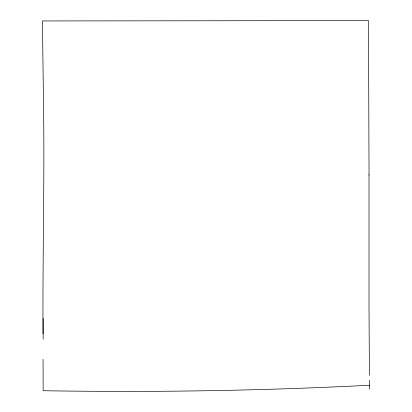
<?xml version="1.0" encoding="UTF-8"?>
<svg xmlns="http://www.w3.org/2000/svg" width="412" height="412" viewBox="0 0 412 412"><rect width="100%" height="100%" fill="white"/><g stroke="black" fill="none" stroke-linecap="round" stroke-linejoin="round"><path stroke-width="0.62" d="M369.554 385.235C260.858 390.813 151.971 392.507 43.152 390.715L43.069 359.29M369.425 375.275L369.008 308.181L369.013 174.652M369.003 165.799L368.488 20.6L42.446 20.945L43.43 99.21C44.759 177.418 42.508 255.625 43.028 333.833M369.018 166.242A253.056 2.163 89.7 0 1 369.023 175.126M369.559 388.995A268.32 1.082 89.9 0 1 369.425 380.338M43.183 339.174A146.909 0.433 -90 0 1 43.162 318.461"/></g></svg>
